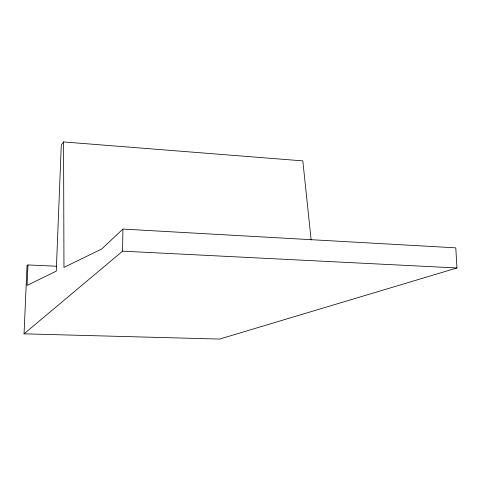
<?xml version="1.0" encoding="UTF-8"?>
<svg xmlns="http://www.w3.org/2000/svg" width="481" height="481" viewBox="0 0 481 481"><rect width="100%" height="100%" fill="white"/><g stroke="black" fill="none" stroke-linecap="round" stroke-linejoin="round"><path stroke-width="0.72" d="M24.05 333.838L122.595 251.154L122.895 229.076L455.796 247.847L456.95 267.971L219.613 339.063L24.05 333.838L27.026 265.548L27.952 264.935L56.385 266.221M27.952 264.935L27.062 285.413L56.265 271.164L61.297 144.913L63.564 141.937L302.826 160.882L311.135 239.947M122.895 229.076L101.701 248.99L63.961 267.412L63.564 141.937M122.595 251.154L456.95 267.971"/></g></svg>
